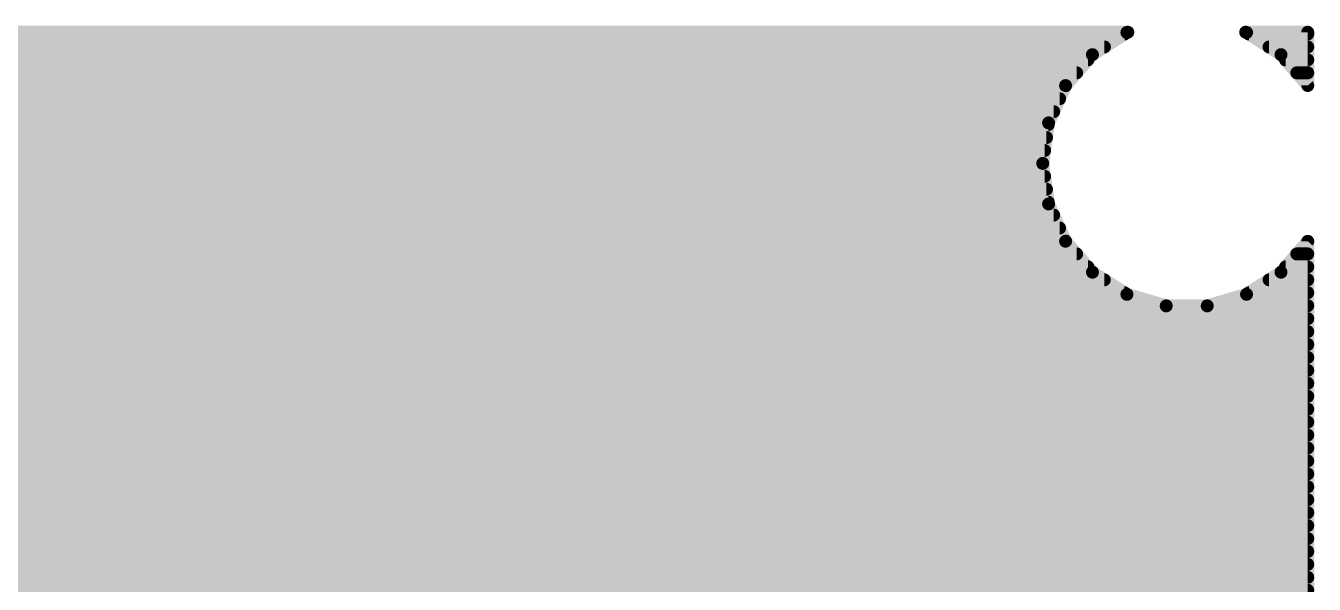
# Model space of a CAD drawing. Extents: x 1 to 104, y 1 to 74.
# Drawn here: x 63.14 to 103.6, y 56.68 to 74.22 of the extents above; entities that cross this region are included whole.
import ezdxf

# ---------------------------------------------------------------- set-up
doc = ezdxf.new("R2010")
doc.units = 0
doc.layers.add('16', color=174, linetype='CONTINUOUS')

msp = doc.modelspace()

# ---------------------------------------------------------------- linework, layer by layer
at = {"layer": '16', "const_width": 0.4064}
for points in [[(6.9303, 74.0208), (97.7497, 74.0208)], [(7.0326, 73.9648), (97.6474, 73.9648)], [(97.7218, 74.0126), (96.6392, 73.3169)], [(97.7497, 74.0208), (97.7218, 74.0126)], [(101.4782, 74.0126), (101.4503, 74.0208)], [(101.4503, 74.0208), (103.4008, 74.0208)], [(102.5607, 73.3169), (101.4782, 74.0126)], [(101.5526, 73.9648), (103.4008, 73.9648)], [(103.4008, 74.0208), (103.4008, 72.3474)], [(7.665, 73.5584), (97.015, 73.5584)], [(102.185, 73.5584), (103.4008, 73.5584)], [(8.1836, 73.152), (96.4964, 73.152)], [(96.6392, 73.3169), (95.7965, 72.3443)], [(96.6392, 73.3169), (96.6392, 73.3169)], [(96.6392, 73.3169), (96.6392, 73.3169)], [(102.5608, 73.3169), (102.5607, 73.3169)], [(103.4008, 72.3474), (102.5608, 73.3169)], [(102.7036, 73.152), (103.4008, 73.152)], [(8.5358, 72.7456), (96.1442, 72.7456)], [(103.0558, 72.7456), (103.4008, 72.7456)], [(8.8858, 72.3392), (95.7942, 72.3392)], [(95.7965, 72.3443), (95.2619, 71.1738)], [(95.7965, 72.3443), (95.7965, 72.3443)], [(9.0714, 71.9328), (95.6086, 71.9328)], [(9.257, 71.5264), (95.423, 71.5264)], [(9.4258, 71.12), (95.2542, 71.12)], [(95.2619, 71.1738), (95.0788, 69.9)], [(95.2619, 71.1738), (95.2619, 71.1738)], [(9.4842, 70.7136), (95.1958, 70.7136)], [(9.5427, 70.3072), (95.1373, 70.3072)], [(9.6011, 69.9008), (95.0789, 69.9008)], [(95.0788, 69.9), (95.0788, 69.9)], [(95.0788, 69.9), (95.2619, 68.6262)], [(9.5429, 69.4944), (95.1371, 69.4944)], [(9.4844, 69.088), (95.1955, 69.088)], [(9.426, 68.6816), (95.254, 68.6816)], [(95.2619, 68.6262), (95.2619, 68.6262)], [(95.2619, 68.6262), (95.7965, 67.4557)], [(9.2577, 68.2752), (95.4223, 68.2752)], [(9.0721, 67.8688), (95.6078, 67.8688)], [(8.8865, 67.4624), (95.7934, 67.4624)], [(95.7965, 67.4557), (95.7965, 67.4557)], [(95.7965, 67.4557), (96.6392, 66.4831)], [(102.5608, 66.4831), (103.4008, 67.4526)], [(103.4008, 67.4526), (103.4008, 1.2192)], [(8.5372, 67.056), (96.1428, 67.056)], [(103.0572, 67.056), (103.4008, 67.056)], [(8.185, 66.6496), (96.495, 66.6496)], [(102.705, 66.6496), (103.4008, 66.6496)], [(7.6675, 66.2432), (97.0125, 66.2432)], [(96.6392, 66.4831), (96.6392, 66.4831)], [(96.6392, 66.4831), (97.7218, 65.7874)], [(101.4782, 65.7874), (102.5607, 66.4831)], [(102.1875, 66.2432), (103.4008, 66.2432)], [(102.5607, 66.4831), (102.5608, 66.4831)], [(102.5608, 66.4831), (102.5608, 66.4831)], [(7.0351, 65.8368), (97.6449, 65.8368)], [(97.7218, 65.7874), (97.7218, 65.7874)], [(97.7218, 65.7874), (98.9566, 65.4248)], [(100.2434, 65.4248), (101.4782, 65.7874)], [(101.4782, 65.7874), (101.4782, 65.7874)], [(101.5551, 65.8368), (103.4008, 65.8368)], [(5.7424, 65.4304), (98.9376, 65.4304)], [(98.9566, 65.4248), (100.2434, 65.4248)], [(100.2624, 65.4304), (103.4008, 65.4304)], [(1.2192, 65.024), (103.4008, 65.024)], [(1.2192, 64.6176), (103.4008, 64.6176)], [(1.2192, 64.2112), (103.4008, 64.2112)], [(1.2192, 63.8048), (103.4008, 63.8048)], [(1.2192, 63.3984), (103.4008, 63.3984)], [(1.2192, 62.992), (103.4008, 62.992)], [(1.2192, 62.5856), (103.4008, 62.5856)], [(1.2192, 62.1792), (103.4008, 62.1792)], [(1.2192, 61.7728), (103.4008, 61.7728)], [(1.2192, 61.3664), (103.4008, 61.3664)], [(1.2192, 60.96), (103.4008, 60.96)], [(1.2192, 60.5536), (103.4008, 60.5536)], [(1.2192, 60.1472), (103.4008, 60.1472)], [(1.2192, 59.7408), (103.4008, 59.7408)], [(60.7302, 59.3344), (103.4008, 59.3344)], [(60.8012, 58.928), (103.4008, 58.928)], [(60.8012, 58.5216), (103.4008, 58.5216)], [(60.8012, 58.1152), (103.4008, 58.1152)], [(60.8012, 57.7088), (103.4008, 57.7088)], [(52.1378, 57.3024), (103.4008, 57.3024)], [(60.6286, 56.896), (103.4008, 56.896)], [(60.8012, 56.4896), (103.4008, 56.4896)]]:
    msp.add_lwpolyline(points, dxfattribs=at)
at = {"layer": '16', "const_width": 0.2032}
for points in [[(97.6932, 74.1101, 1), (97.7504, 73.9151)], [(97.6474, 73.8632, 1), (97.6474, 74.0664)], [(97.7768, 73.9272, 1), (97.6669, 74.0981)], [(97.7783, 73.9233, 1), (97.7211, 74.1183)], [(97.7497, 73.9192, 1), (97.7497, 74.1224)], [(101.4789, 74.1183, 1), (101.4217, 73.9233)], [(101.4503, 74.1224, 1), (101.4503, 73.9192)], [(101.5331, 74.0981, 1), (101.4232, 73.9272)], [(101.4496, 73.9151, 1), (101.5068, 74.1101)], [(101.5526, 74.0664, 1), (101.5526, 73.8632)], [(103.5024, 74.0208, 1), (103.2992, 74.0208)], [(103.4008, 73.9192, 1), (103.4008, 74.1224)], [(103.4008, 73.8632, 1), (103.4008, 74.0664)], [(97.015, 73.4568, 1), (97.015, 73.66)], [(102.185, 73.66, 1), (102.185, 73.4568)], [(103.4008, 73.4568, 1), (103.4008, 73.66)], [(96.4964, 73.0504, 1), (96.4964, 73.2536)], [(96.6392, 73.4185, 1), (96.6392, 73.2153)], [(96.7408, 73.3169, 1), (96.5376, 73.3169)], [(96.5843, 73.4024, 1), (96.6942, 73.2314)], [(96.5376, 73.3169, 1), (96.7408, 73.3169)], [(96.716, 73.2504, 1), (96.5625, 73.3834)], [(96.6392, 73.2153, 1), (96.6392, 73.4185)], [(102.5607, 73.4185, 1), (102.5607, 73.2153)], [(102.6375, 73.3834, 1), (102.484, 73.2504)], [(102.5058, 73.2314, 1), (102.6157, 73.4024)], [(102.5608, 73.2153, 1), (102.5608, 73.4185)], [(102.7036, 73.2536, 1), (102.7036, 73.0504)], [(103.4008, 73.0504, 1), (103.4008, 73.2536)], [(96.1442, 72.644, 1), (96.1442, 72.8472)], [(103.0558, 72.8472, 1), (103.0558, 72.644)], [(103.4008, 72.644, 1), (103.4008, 72.8472)], [(95.8981, 72.3443, 1), (95.6949, 72.3443)], [(95.7197, 72.4109, 1), (95.8733, 72.2778)], [(95.6949, 72.3443, 1), (95.8981, 72.3443)], [(95.8889, 72.3021, 1), (95.7041, 72.3865)], [(95.7942, 72.2376, 1), (95.7942, 72.4408)], [(103.2992, 72.3474, 1), (103.5024, 72.3474)], [(103.324, 72.2809, 1), (103.4776, 72.414)], [(95.6086, 71.8312, 1), (95.6086, 72.0344)], [(95.423, 71.4248, 1), (95.423, 71.628)], [(95.3635, 71.1738, 1), (95.1603, 71.1738)], [(95.1695, 71.216, 1), (95.3544, 71.1316)], [(95.1603, 71.1738, 1), (95.3635, 71.1738)], [(95.3625, 71.1593, 1), (95.1614, 71.1882)], [(95.2542, 71.0184, 1), (95.2542, 71.2216)], [(95.1958, 70.612, 1), (95.1958, 70.8152)], [(95.1373, 70.2056, 1), (95.1373, 70.4088)], [(95.1804, 69.9, 1), (94.9772, 69.9)], [(95.1794, 69.9145, 1), (94.9782, 69.8855)], [(94.9782, 69.9145, 1), (95.1794, 69.8855)], [(94.9772, 69.9, 1), (95.1804, 69.9)], [(95.0789, 69.7992, 1), (95.0789, 70.0024)], [(95.1371, 69.3928, 1), (95.1371, 69.596)], [(95.1955, 68.9864, 1), (95.1955, 69.1896)], [(95.3635, 68.6262, 1), (95.1603, 68.6262)], [(95.3544, 68.6684, 1), (95.1695, 68.584)], [(95.254, 68.58, 1), (95.254, 68.7832)], [(95.1603, 68.6262, 1), (95.3635, 68.6262)], [(95.1614, 68.6118, 1), (95.3625, 68.6407)], [(95.4223, 68.1736, 1), (95.4223, 68.3768)], [(95.6078, 67.7672, 1), (95.6078, 67.9704)], [(95.8981, 67.4557, 1), (95.6949, 67.4557)], [(95.8733, 67.5222, 1), (95.7197, 67.3891)], [(95.7041, 67.4134, 1), (95.8889, 67.4979)], [(95.7934, 67.3608, 1), (95.7934, 67.564)], [(103.5024, 67.4526, 1), (103.2992, 67.4526)], [(103.4776, 67.386, 1), (103.324, 67.5191)], [(95.6949, 67.4557, 1), (95.8981, 67.4557)], [(96.1428, 66.9544, 1), (96.1428, 67.1576)], [(103.0572, 67.1576, 1), (103.0572, 66.9544)], [(103.4008, 66.9544, 1), (103.4008, 67.1576)], [(96.495, 66.548, 1), (96.495, 66.7512)], [(102.705, 66.7512, 1), (102.705, 66.548)], [(103.4008, 66.548, 1), (103.4008, 66.7512)], [(96.6392, 66.5847, 1), (96.6392, 66.3815)], [(96.6942, 66.5686, 1), (96.5843, 66.3976)], [(96.5625, 66.4166, 1), (96.716, 66.5496)], [(96.6392, 66.3815, 1), (96.6392, 66.5847)], [(97.0125, 66.1416, 1), (97.0125, 66.3448)], [(102.1875, 66.3448, 1), (102.1875, 66.1416)], [(102.5607, 66.5847, 1), (102.5607, 66.3815)], [(102.6624, 66.4831, 1), (102.4592, 66.4831)], [(102.484, 66.5496, 1), (102.6375, 66.4166)], [(102.4592, 66.4831, 1), (102.6624, 66.4831)], [(102.6157, 66.3976, 1), (102.5058, 66.5686)], [(102.5608, 66.3815, 1), (102.5608, 66.5847)], [(103.4008, 66.1416, 1), (103.4008, 66.3448)], [(97.7218, 65.889, 1), (97.7218, 65.6858)], [(97.7505, 65.8849, 1), (97.6932, 65.6899)], [(97.6449, 65.7352, 1), (97.6449, 65.9384)], [(97.6669, 65.7019, 1), (97.7768, 65.8728)], [(97.7218, 65.6858, 1), (97.7218, 65.889)], [(101.4782, 65.889, 1), (101.4782, 65.6858)], [(101.4232, 65.8728, 1), (101.5331, 65.7019)], [(101.5068, 65.6899, 1), (101.4495, 65.8849)], [(101.5551, 65.9384, 1), (101.5551, 65.7352)], [(101.4782, 65.6858, 1), (101.4782, 65.889)], [(103.4008, 65.7352, 1), (103.4008, 65.9384)], [(98.9566, 65.5264, 1), (98.9566, 65.3232)], [(98.9279, 65.3273, 1), (98.9852, 65.5223)], [(98.9376, 65.3288, 1), (98.9376, 65.532)], [(100.2148, 65.5223, 1), (100.2721, 65.3273)], [(100.2624, 65.532, 1), (100.2624, 65.3288)], [(100.2434, 65.3232, 1), (100.2434, 65.5264)], [(103.4008, 65.3288, 1), (103.4008, 65.532)], [(103.4008, 64.9224, 1), (103.4008, 65.1256)], [(103.4008, 64.516, 1), (103.4008, 64.7192)], [(103.4008, 64.1096, 1), (103.4008, 64.3128)], [(103.4008, 63.7032, 1), (103.4008, 63.9064)], [(103.4008, 63.2968, 1), (103.4008, 63.5)], [(103.4008, 62.8904, 1), (103.4008, 63.0936)], [(103.4008, 62.484, 1), (103.4008, 62.6872)], [(103.4008, 62.0776, 1), (103.4008, 62.2808)], [(103.4008, 61.6712, 1), (103.4008, 61.8744)], [(103.4008, 61.2648, 1), (103.4008, 61.468)], [(103.4008, 60.8584, 1), (103.4008, 61.0616)], [(103.4008, 60.452, 1), (103.4008, 60.6552)], [(103.4008, 60.0456, 1), (103.4008, 60.2488)], [(103.4008, 59.6392, 1), (103.4008, 59.8424)], [(103.4008, 59.2328, 1), (103.4008, 59.436)], [(103.4008, 58.8264, 1), (103.4008, 59.0296)], [(103.4008, 58.42, 1), (103.4008, 58.6232)], [(103.4008, 58.0136, 1), (103.4008, 58.2168)], [(103.4008, 57.6072, 1), (103.4008, 57.8104)], [(103.4008, 57.2008, 1), (103.4008, 57.404)], [(103.4008, 56.7944, 1), (103.4008, 56.9976)], [(103.4008, 56.388, 1), (103.4008, 56.5912)]]:
    msp.add_lwpolyline(points, format="xyb", dxfattribs=at)

doc.saveas('drawing.dxf')
